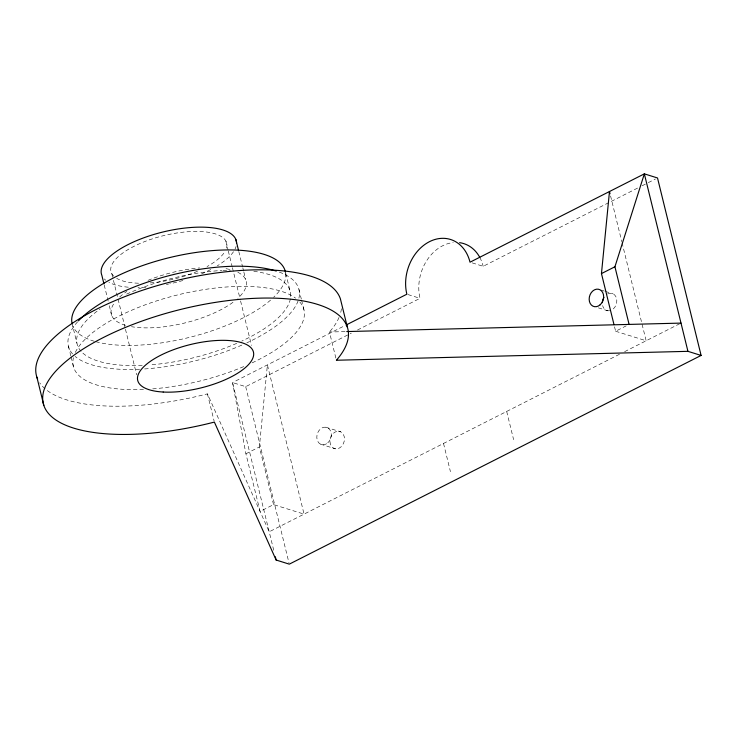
<?xml version="1.0" encoding="UTF-8"?>
<svg xmlns="http://www.w3.org/2000/svg" width="738" height="738" viewBox="0 0 738 738"><rect width="100%" height="100%" fill="white"/><g stroke="black" fill="none" stroke-linecap="round" stroke-linejoin="round"><path stroke-width="0.55" stroke-dasharray="3.69 2.77" d="M273.549 504.608L259.379 446.951L267.405 364.886L304.056 514.128L273.549 504.608L260.08 511.434L245.911 453.778L232.535 382.561L345.338 325.393M273.733 550.262L232.535 382.561L245.699 386.666L351.316 333.142M357.469 330.024L420.023 298.318A40.581 31.974 -72.7 0 1 453.252 242.571M472.219 262.885L483.187 266.307L638.029 187.839M642.125 185.764L647.254 183.162M648.278 182.646L655.455 179.002M245.911 453.778L259.379 446.951M614.533 326.805L615.621 331.242L626.202 325.873M619.477 354.277L269.195 531.803L207.433 393.852A156.788 58.736 -13.8 0 1 46.937 390.301M624.606 351.675L679.975 323.613M335.855 358.068L329.462 332.008L345.596 331.593M601.036 290.071L604.33 291.095M605.428 291.445L613.103 293.835M598.37 307.847L607.808 310.79M615.621 331.242L646.137 340.762L622.06 242.756M407.957 294.554L420.023 298.318M325.836 427.21L340.753 431.868A8.957 7.057 -72.7 0 1 340.947 446.942A8.957 7.057 -72.7 0 1 329.978 441.398A8.957 7.057 -72.7 0 1 340.753 431.868M320.532 444.165L335.458 448.824M610.575 195.976L621.793 241.64M506.683 411.444L513.62 439.682M443.52 443.455L450.448 471.693M298.964 289.471L301.307 299.028M301.574 300.089L303.918 309.637M285.763 273.383L290.458 292.488M238.789 251.474L242.544 266.741M242.811 267.829L243.614 271.095M243.881 272.184L245.754 279.822M225.856 241.003L228.033 249.887M228.31 251.003L232.129 266.556M232.405 267.673L240.32 299.896M240.588 301.012L251.51 345.458M245.699 386.666L289.019 563.029M207.433 393.852L214.103 421.001M111.816 273.678L113.182 279.241M113.449 280.348L125.192 328.133M125.46 329.249L136.65 374.812M104.224 285.006L108.246 301.362M109.316 305.726L111.724 315.532M71.973 323.032L76.927 343.198M68.422 346.214L70.765 355.771M71.032 356.832L73.376 366.389M341.399 308.761A156.788 58.736 -13.8 0 1 340.449 313.447M339.028 317.423A156.788 58.736 -13.8 0 1 329.462 332.008M45.027 388.751A156.788 58.736 -13.8 0 1 39.686 382.801M279.37 272.137A118.707 44.474 -13.8 0 1 246.815 342.856M241.843 345.098A118.707 44.474 -13.8 0 1 143.975 368.991M139.62 369.24A118.707 44.474 -13.8 0 1 75.138 356.417M72.555 353.88A118.707 44.474 -13.8 0 1 77.61 321.796M299.794 301.98A118.707 44.474 -13.8 0 1 251.769 363.022M243.734 366.583A118.707 44.474 -13.8 0 1 151.133 389.009M143.504 389.452A118.707 44.474 -13.8 0 1 73.431 357.69M75.322 352.423A118.707 44.474 -13.8 0 1 177.886 294.859A118.707 44.474 -13.8 0 1 295.634 298.189M113.763 276.169A59.575 22.315 -13.8 0 1 163.559 235.653A59.575 22.315 -13.8 0 1 226.345 248.558M223.798 253.245A59.575 22.315 -13.8 0 1 207.018 266.593M197.48 271.252A59.575 22.315 -13.8 0 1 149.998 282.931M138.541 283.217A59.575 22.315 -13.8 0 1 116.65 278.327M253.798 271.307A109.75 41.116 -13.8 0 1 290.541 297.986M290.375 298.936A109.75 41.116 -13.8 0 1 241.732 341.113M236.732 343.354A109.75 41.116 -13.8 0 1 149.879 364.923M142.222 365.393A109.75 41.116 -13.8 0 1 82.536 352.81M81.115 351.353A109.75 41.116 -13.8 0 1 100.128 309.001M126.641 294.121A109.75 41.116 -13.8 0 1 221.907 270.468M222.996 270.403A109.75 41.116 -13.8 0 1 230.477 270.136M285.661 273.392A109.75 41.116 -13.8 0 1 273.604 297.331M270.56 300.117A109.75 41.116 -13.8 0 1 95.285 341.546M94.206 341.233A109.75 41.116 -13.8 0 1 72.905 326.131M237.821 272.276A69.437 26.014 -13.8 0 1 237.821 298.337M232.996 302.276A69.437 26.014 -13.8 0 1 131.484 326.676M125.561 325.32A69.437 26.014 -13.8 0 1 114.621 302.525M119.657 297.017A69.437 26.014 -13.8 0 1 126.844 291.409M147.997 280.348A69.437 26.014 -13.8 0 1 199.666 267.931M225.994 268.678A69.437 26.014 -13.8 0 1 230.994 269.776M236.077 246.4A69.437 26.014 -13.8 0 1 234.97 249.213M233.503 251.713A69.437 26.014 -13.8 0 1 217.332 265.8M210.754 269.508A69.437 26.014 -13.8 0 1 201.529 273.853M182.904 280.486A69.437 26.014 -13.8 0 1 169.712 283.826M168.605 284.056A69.437 26.014 -13.8 0 1 166.391 284.508M145.81 287.248A69.437 26.014 -13.8 0 1 137.969 287.543M128.311 287.193A69.437 26.014 -13.8 0 1 108.901 282.303M105.774 280.265A69.437 26.014 -13.8 0 1 104.298 278.927M479.792 257.396A40.581 31.974 -72.7 0 1 483.187 266.307M607.595 293.973A8.957 7.057 -72.7 0 1 616.553 298.512A8.957 7.057 -72.7 0 1 611.553 310.108M609.68 310.744A8.957 7.057 -72.7 0 1 602.605 305.578M327.783 442.837A8.957 7.057 -72.7 0 0 327.589 427.754A8.957 7.057 -72.7 0 0 316.814 437.283A8.957 7.057 -72.7 0 0 327.783 442.837"/><path stroke-width="1.11" d="M613.988 324.582L601.461 273.586L609.477 191.52L610.031 193.753M629.09 324.416L614.929 266.759L644.348 173.854L657.512 177.969L701.1 355.439L289.296 564.146L276.132 560.031L214.371 422.081A156.788 58.736 -13.8 0 1 42.878 395.125A156.788 58.736 -13.8 0 1 229.832 300.384A156.788 58.736 -13.8 0 1 336.39 360.245L687.936 351.334L701.1 355.439M346.362 324.877L406.859 294.213A40.581 31.974 -72.7 0 1 429.47 241.667A40.581 31.974 -72.7 0 1 470.023 262.202L644.348 173.854L687.936 351.334M601.461 273.586L614.929 266.759M346.74 331.565L680.999 323.096M347.33 327.072L340.393 298.844A156.788 58.736 -13.8 0 0 167.231 282.866A156.788 58.736 -13.8 0 0 37.638 379.092M235.846 239.481L238.522 250.385M275.329 556.775L276.132 560.031M103.957 283.918L101.816 275.2A69.437 26.014 -13.8 0 1 163.522 231.861A69.437 26.014 -13.8 0 1 236.538 242.82M36.9 377.183L43.837 405.42M78.486 320.846A118.707 44.474 -13.8 0 1 276.28 271.086M71.973 323.032A109.75 41.116 -13.8 0 1 171.124 257.221A109.75 41.116 -13.8 0 1 285.505 272.322M459.626 242.673A40.581 31.974 -72.7 0 1 479.792 257.396M602.346 302.608A8.957 7.057 -72.7 0 1 603.952 297.46M163.163 392.026A59.575 22.315 -13.8 0 0 253.549 355.67A59.575 22.315 -13.8 0 0 170.026 351.048A59.575 22.315 -13.8 0 0 163.163 392.026M600.132 304.812A8.957 7.057 -72.7 0 0 599.939 289.73A8.957 7.057 -72.7 0 0 589.164 299.259A8.957 7.057 -72.7 0 0 600.132 304.812"/></g></svg>
